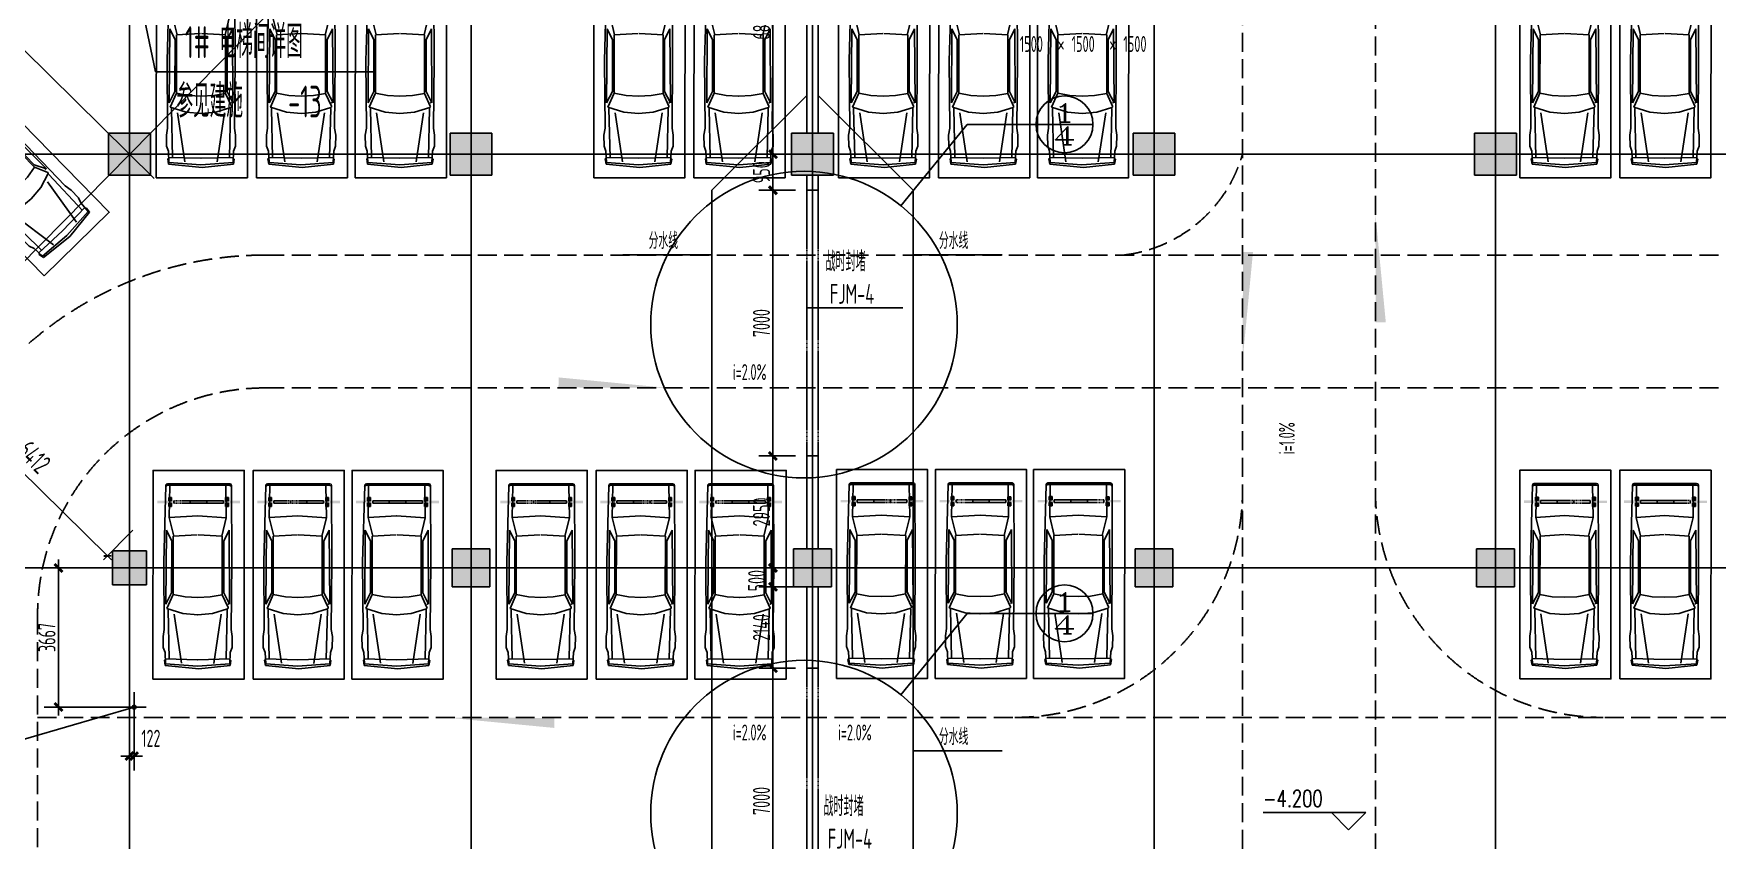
# Model space of a CAD drawing. Extents: x 1596194 to 1987057, y -212608 to 63160.
# Drawn here: x 1667505 to 1711875, y -467 to 20786 of the extents above; entities that cross this region are included whole.
import ezdxf
from ezdxf.enums import TextEntityAlignment as Align

# ---------------------------------------------------------------- set-up
doc = ezdxf.new("R2010")
doc.units = 0
doc.header["$LTSCALE"] = 100
doc.header["$MEASUREMENT"] = 0
doc.linetypes.add('DASH', pattern=[0.35, 0.25, -0.1])
doc.linetypes.add('DASH_200', pattern=[0.7, 0.5, -0.2])
doc.layers.get('0').update_dxf_attribs({"linetype": 'CONTINUOUS'})
doc.layers.get('DEFPOINTS').update_dxf_attribs({"linetype": 'CONTINUOUS'})
for name, color, linetype in [('_走道示意', 8, 'CONTINUOUS'), ('CAR', 8, 'CONTINUOUS'), ('COLUMN', 1, 'CONTINUOUS'), ('DCHJ', 1, 'CONTINUOUS'), ('DOTE', 251, 'CONTINUOUS'), ('PUB_DIM', 3, 'CONTINUOUS'), ('PUB_TEXT', 30, 'CONTINUOUS'), ('SOLID_HATCH', 40, 'CONTINUOUS'), ('WALL', 2, 'CONTINUOUS'), ('WINDOW', 4, 'CONTINUOUS'), ('车位', 8, 'CONTINUOUS')]:
    doc.layers.add(name, color=color, linetype=linetype)
doc.styles.add('_TCH_DIM', font='SIMPLEX', dxfattribs={"bigfont": 'GBCBIG'})
doc.styles.add('_TCH_LABEL', font='COMPLEX', dxfattribs={"bigfont": 'GBCBIG'})
doc.styles.add('DIM', font='', dxfattribs={"width": 0.75})
doc.styles.add('DIM_FONT', font='SYSZ.shx', dxfattribs={"width": 0.7, "bigfont": 'SYFS.shx'})
doc.styles.get("Standard").update_dxf_attribs({"font": 'SimSun.ttf', "width": 0.8})
doc.styles.add('STYLE5', font='SIMHEI.TTF')
doc.styles.get('DIM').set_extended_font_data('FangSong_GB2312')
doc.dimstyles.new('DIMN150', dxfattribs={"dimscale": 1.5, "dimtxt": 300, "dimasz": 1, "dimexe": 250, "dimexo": 300, "dimgap": 30, "dimtad": 1, "dimdec": 0, "dimzin": 0, "dimdsep": 46, "dimtxsty": 'DIM_FONT', "dimblk": 'ARCHTICK', "dimcen": 0.09, "dimclrt": 7, "dimazin": 2, "dimtfac": 1, "dimtdec": 0, "dimtix": 1, "dimtmove": 2, "dimatfit": 3, "dimldrblk": 'DOT', "dimfxl": 0, "dimtolj": 1, "dimtzin": 0, "dimarcsym": 0})
doc.dimstyles.get("Standard").update_dxf_attribs({"dimtxt": 250, "dimasz": 1, "dimexe": 150, "dimexo": 0, "dimgap": 150, "dimtad": 1, "dimdec": 0, "dimzin": 0, "dimdsep": 46, "dimtxsty": 'Standard', "dimblk1": '_DIMX', "dimblk2": '_DIMX', "dimsah": 1, "dimcen": 0.09, "dimadec": 0, "dimazin": 0, "dimtfac": 1, "dimtdec": 0, "dimtix": 1, "dimtmove": 2, "dimatfit": 3, "dimldrblk": '_DIMX', "dimfxl": 0, "dimtolj": 1, "dimtzin": 0, "dimarcsym": 0})
doc.dimstyles.new('STANDARD-arr', dxfattribs={"dimtxt": 3000, "dimasz": 3000, "dimexe": 1200, "dimexo": 0, "dimgap": 1000, "dimtad": 1, "dimdec": 1, "dimlfac": 0.001, "dimdsep": 46, "dimtxsty": 'STYLE5', "dimcen": 2.5, "dimclrd": 256, "dimclre": 256, "dimclrt": 256, "dimadec": 0, "dimazin": 0, "dimtfac": 1, "dimtdec": 1, "dimtmove": 2, "dimatfit": 3, "dimfxl": 0, "dimtolj": 1, "dimtzin": 0, "dimarcsym": 0})

# ---------------------------------------------------------------- blocks, each defined once
blk = doc.blocks.new('_archtick')
blk.add_line((-150, 0), (150, 0))
at = {"const_width": 50}
blk.add_lwpolyline([(-70, -70), (70, 70)], dxfattribs=at)
blk = doc.blocks.new('*D331')
at = {"layer": 'DEFPOINTS', "color": 0}
for p in [(1670030, 3884), (1670152, 3884), (1670152, 1752)]:
    blk.add_point(p, dxfattribs=at)
at = {"layer": 'PUB_DIM', "color": 0, "lineweight": -2}
for p, q in [((1670030, 3434), (1670030, 1377)), ((1670152, 3434), (1670152, 1377)), ((1670030, 1752), (1670152, 1752))]:
    blk.add_line(p, q, dxfattribs=at)
at = {"layer": 'PUB_DIM', "color": 0, "lineweight": -2, "xscale": 1.5, "yscale": 1.5, "zscale": 1.5, "rotation": 180}
blk.add_blockref('_archtick', (1670030, 1752), dxfattribs=at)
at = {"layer": 'PUB_DIM', "color": 0, "lineweight": -2, "xscale": 1.5, "yscale": 1.5, "zscale": 1.5}
blk.add_blockref('_archtick', (1670152, 1752), dxfattribs=at)
at = {"layer": 'PUB_DIM', "color": 7, "insert": (1670595, 2221), "char_height": 450, "attachment_point": 5, "style": 'DIM_FONT'}
blk.add_mtext('\\A1;122', dxfattribs=at)
blk = doc.blocks.new('_Dot')
at = {"color": 0, "linetype": 'ByBlock', "lineweight": -2}
blk.add_line((-0.5, 0), (-1, 0), dxfattribs=at)
at = {"color": 0, "linetype": 'ByBlock', "const_width": 0.5}
blk.add_lwpolyline([(-0.25, 0, 1), (0.25, 0, 1)], format="xyb", close=True, dxfattribs=at)
blk = doc.blocks.new('*D332')
at = {"layer": 'DEFPOINTS', "color": 0}
for p in [(1668158, 6710), (1670919, 6710), (1670919, 3043)]:
    blk.add_point(p, dxfattribs=at)
at = {"layer": 'PUB_DIM', "color": 0, "lineweight": -2}
for p, q in [((1670469, 6710), (1667783, 6710)), ((1668158, 3043), (1668158, 6710)), ((1670469, 3043), (1667783, 3043))]:
    blk.add_line(p, q, dxfattribs=at)
at = {"layer": 'PUB_DIM', "color": 0, "lineweight": -2, "xscale": 1.5, "yscale": 1.5, "zscale": 1.5}
for p, rotation in [((1668158, 6710), 90), ((1668158, 3043), 270)]:
    blk.add_blockref('_archtick', p, dxfattribs=dict(at, rotation=rotation))
at = {"layer": 'PUB_DIM', "color": 7, "insert": (1667856, 4877), "char_height": 450, "attachment_point": 5, "rotation": 90, "style": 'DIM_FONT'}
blk.add_mtext('\\A1;3667', dxfattribs=at)
blk = doc.blocks.new('*D1108')
at = {"layer": 'DEFPOINTS', "color": 0}
for p in [(1686987, 6710), (1688030, 6710), (1688030, 6210)]:
    blk.add_point(p, dxfattribs=at)
at = {"layer": 'PUB_DIM', "color": 0, "lineweight": -2}
for p, q in [((1687580, 6710), (1686612, 6710)), ((1686987, 6210), (1686987, 6710)), ((1687580, 6210), (1686612, 6210))]:
    blk.add_line(p, q, dxfattribs=at)
at = {"layer": 'PUB_DIM', "color": 0, "lineweight": -2, "xscale": 1.5, "yscale": 1.5, "zscale": 1.5}
for p, rotation in [((1686987, 6710), 90), ((1686987, 6210), 270)]:
    blk.add_blockref('_archtick', p, dxfattribs=dict(at, rotation=rotation))
at = {"layer": 'PUB_DIM', "color": 7, "insert": (1686557, 6374), "char_height": 450, "attachment_point": 5, "rotation": 90, "style": 'DIM_FONT'}
blk.add_mtext('\\A1;500', dxfattribs=at)
blk = doc.blocks.new('*D1109')
at = {"layer": 'DEFPOINTS', "color": 0}
for p in [(1686987, 9660), (1688030, 9660), (1688030, 6710)]:
    blk.add_point(p, dxfattribs=at)
at = {"layer": 'PUB_DIM', "color": 0, "lineweight": -2}
for p, q in [((1687580, 9660), (1686612, 9660)), ((1686987, 6710), (1686987, 9660)), ((1687580, 6710), (1686612, 6710))]:
    blk.add_line(p, q, dxfattribs=at)
at = {"layer": 'PUB_DIM', "color": 0, "lineweight": -2, "xscale": 1.5, "yscale": 1.5, "zscale": 1.5}
for p, rotation in [((1686987, 9660), 90), ((1686987, 6710), 270)]:
    blk.add_blockref('_archtick', p, dxfattribs=dict(at, rotation=rotation))
at = {"layer": 'PUB_DIM', "color": 7, "insert": (1686685, 8185), "char_height": 450, "attachment_point": 5, "rotation": 90, "style": 'DIM_FONT'}
blk.add_mtext('\\A1;2950', dxfattribs=at)
blk = doc.blocks.new('*D1110')
at = {"layer": 'DEFPOINTS', "color": 0}
for p in [(1686987, 16660), (1688030, 16660), (1688030, 9660)]:
    blk.add_point(p, dxfattribs=at)
at = {"layer": 'PUB_DIM', "color": 0, "lineweight": -2}
for p, q in [((1687580, 16660), (1686612, 16660)), ((1686987, 9660), (1686987, 16660)), ((1687580, 9660), (1686612, 9660))]:
    blk.add_line(p, q, dxfattribs=at)
at = {"layer": 'PUB_DIM', "color": 0, "lineweight": -2, "xscale": 1.5, "yscale": 1.5, "zscale": 1.5}
for p, rotation in [((1686987, 16660), 90), ((1686987, 9660), 270)]:
    blk.add_blockref('_archtick', p, dxfattribs=dict(at, rotation=rotation))
at = {"layer": 'PUB_DIM', "color": 7, "insert": (1686685, 13160), "char_height": 450, "attachment_point": 5, "rotation": 90, "style": 'DIM_FONT'}
blk.add_mtext('\\A1;7000', dxfattribs=at)
blk = doc.blocks.new('*D1111')
at = {"layer": 'DEFPOINTS', "color": 0}
for p in [(1686987, 17610), (1688030, 17610), (1688030, 16660)]:
    blk.add_point(p, dxfattribs=at)
at = {"layer": 'PUB_DIM', "color": 0, "lineweight": -2}
for p, q in [((1687580, 17610), (1686612, 17610)), ((1686987, 16660), (1686987, 17610)), ((1687580, 16660), (1686612, 16660))]:
    blk.add_line(p, q, dxfattribs=at)
at = {"layer": 'PUB_DIM', "color": 0, "lineweight": -2, "xscale": 1.5, "yscale": 1.5, "zscale": 1.5}
for p, rotation in [((1686987, 17610), 90), ((1686987, 16660), 270)]:
    blk.add_blockref('_archtick', p, dxfattribs=dict(at, rotation=rotation))
at = {"layer": 'PUB_DIM', "color": 7, "insert": (1686685, 17135), "char_height": 450, "attachment_point": 5, "rotation": 90, "style": 'DIM_FONT'}
blk.add_mtext('\\A1;950', dxfattribs=at)
blk = doc.blocks.new('*D1112')
at = {"layer": 'DEFPOINTS', "color": 0}
for p in [(1686987, 24410), (1688030, 24410), (1688030, 17610)]:
    blk.add_point(p, dxfattribs=at)
at = {"layer": 'PUB_DIM', "color": 0, "lineweight": -2}
for p, q in [((1687580, 24410), (1686612, 24410)), ((1686987, 17610), (1686987, 24410)), ((1687580, 17610), (1686612, 17610))]:
    blk.add_line(p, q, dxfattribs=at)
at = {"layer": 'PUB_DIM', "color": 0, "lineweight": -2, "xscale": 1.5, "yscale": 1.5, "zscale": 1.5}
for p, rotation in [((1686987, 24410), 90), ((1686987, 17610), 270)]:
    blk.add_blockref('_archtick', p, dxfattribs=dict(at, rotation=rotation))
at = {"layer": 'PUB_DIM', "color": 7, "insert": (1686685, 21010), "char_height": 450, "attachment_point": 5, "rotation": 90, "style": 'DIM_FONT'}
blk.add_mtext('\\A1;6800', dxfattribs=at)
blk = doc.blocks.new('*D1119')
at = {"layer": 'DEFPOINTS', "color": 0}
for p in [(1686987, 6210), (1688030, 6210), (1688030, 4070)]:
    blk.add_point(p, dxfattribs=at)
at = {"layer": 'PUB_DIM', "color": 0, "lineweight": -2}
for p, q in [((1687580, 6210), (1686612, 6210)), ((1686987, 4070), (1686987, 6210)), ((1687580, 4070), (1686612, 4070))]:
    blk.add_line(p, q, dxfattribs=at)
at = {"layer": 'PUB_DIM', "color": 0, "lineweight": -2, "xscale": 1.5, "yscale": 1.5, "zscale": 1.5}
for p, rotation in [((1686987, 6210), 90), ((1686987, 4070), 270)]:
    blk.add_blockref('_archtick', p, dxfattribs=dict(at, rotation=rotation))
at = {"layer": 'PUB_DIM', "color": 7, "insert": (1686685, 5140), "char_height": 450, "attachment_point": 5, "rotation": 90, "style": 'DIM_FONT'}
blk.add_mtext('\\A1;2140', dxfattribs=at)
blk = doc.blocks.new('*D1120')
at = {"layer": 'DEFPOINTS', "color": 0}
for p in [(1686987, 4070), (1688030, 4070), (1688030, -2930)]:
    blk.add_point(p, dxfattribs=at)
at = {"layer": 'PUB_DIM', "color": 0, "lineweight": -2}
for p, q in [((1687580, 4070), (1686612, 4070)), ((1686987, -2930), (1686987, 4070)), ((1687580, -2930), (1686612, -2930))]:
    blk.add_line(p, q, dxfattribs=at)
at = {"layer": 'PUB_DIM', "color": 0, "lineweight": -2, "xscale": 1.5, "yscale": 1.5, "zscale": 1.5}
for p, rotation in [((1686987, 4070), 90), ((1686987, -2930), 270)]:
    blk.add_blockref('_archtick', p, dxfattribs=dict(at, rotation=rotation))
at = {"layer": 'PUB_DIM', "color": 7, "insert": (1686685, 570), "char_height": 450, "attachment_point": 5, "rotation": 90, "style": 'DIM_FONT'}
blk.add_mtext('\\A1;7000', dxfattribs=at)
blk = doc.blocks.new('车位')
at = {"layer": '车位'}
h = blk.add_hatch(color=256, dxfattribs=at)
h.paths.add_polyline_path([(1854, -801), (2291, -801), (2291, -867), (1854, -867)])
h.paths.add_polyline_path([(981, -801), (1418, -801), (1418, -866), (981, -866)])
h.paths.add_polyline_path([(108, -800), (545, -800), (545, -866), (108, -866)])
h = blk.add_hatch(color=256, dxfattribs=at)
h.paths.add_polyline_path([(411, -866), (487, -866), (487, -953), (411, -953)])
edge = h.paths.add_edge_path(flags=16)
edge.add_ellipse((449, -909), major_axis=(10.2, 10.2), ratio=1, start_angle=-45.0335, end_angle=314.9665, ccw=False)
edge = h.paths.add_edge_path(flags=16)
edge.add_ellipse((449, -757), major_axis=(10.2, 10.2), ratio=1, start_angle=-45.0335, end_angle=314.9665, ccw=False)
h.paths.add_polyline_path([(411, -800), (487, -800), (487, -713), (411, -713)])
h = blk.add_hatch(color=256, dxfattribs=at)
h.paths.add_polyline_path([(1988, -867), (1912, -867), (1912, -954), (1988, -954)])
h.paths.add_polyline_path([(1988, -801), (1912, -801), (1912, -714), (1988, -714)])
edge = h.paths.add_edge_path(flags=16)
edge.add_ellipse((1950, -757), major_axis=(10.2, 10.2), ratio=1, start_angle=-45.0335, end_angle=314.9665, ccw=False)
edge = h.paths.add_edge_path(flags=16)
edge.add_ellipse((1950, -910), major_axis=(10.2, 10.2), ratio=1, start_angle=-45.0335, end_angle=314.9665, ccw=False)
at = {"layer": 'DCHJ', "color": 251}
for p, q in [((487, -713), (411, -713)), ((411, -713), (411, -800)), ((411, -800), (487, -800)), ((411, -866), (487, -866)), ((411, -953), (411, -866)), ((487, -800), (487, -713)), ((981, -801), (981, -866)), ((1418, -801), (1418, -866)), ((1854, -801), (1854, -867)), ((1912, -801), (1912, -714)), ((1912, -714), (1988, -714)), ((1988, -801), (1912, -801)), ((1988, -867), (1912, -867)), ((1912, -867), (1912, -954)), ((1988, -714), (1988, -801))]:
    blk.add_line(p, q, dxfattribs=at)
for centre in [(449, -757), (1950, -757), (449, -909)]:
    blk.add_circle(centre, 14.4, dxfattribs=at)
at = {"layer": '车位'}
for p, q in [((487, -866), (487, -953)), ((545, -800), (545, -866)), ((1988, -954), (1988, -867)), ((487, -953), (411, -953)), ((1912, -954), (1988, -954))]:
    blk.add_line(p, q, dxfattribs=at)
at = {"layer": '车位', "linetype": 'DASH'}
for p, q in [((1854, -801), (545, -800)), ((1854, -867), (545, -866))]:
    blk.add_line(p, q, dxfattribs=at)
at = {"layer": '车位'}
blk.add_lwpolyline([(-3, -5500), (0, 0), (2400, -1), (2397, -5501)], close=True, dxfattribs=at)
blk.add_circle((1950, -910), 14.4, dxfattribs=at)
blk = doc.blocks.new('CAR8')
for p, q in [((-376, 1236), (-474, 253)), ((-331, 1226), (-393, 293)), ((-376, 1236), (-226, 1262)), ((-331, 1226), (4, 1244)), ((-226, 1262), (-206, 1237)), ((-184, 1235), (-206, 289)), ((-188, 1124), (1252, 1155)), ((4, 1244), (151, 1298)), ((151, 1298), (470, 1303)), ((470, 1303), (678, 1271)), ((678, 1271), (2652, 1285)), ((1292, 1188), (1141, 719)), ((1292, 1188), (1697, 1006)), ((1420, 1224), (3582, 1207)), ((1420, 1224), (1749, 1051)), ((1697, 1006), (1630, 652)), ((1697, 1006), (3406, 1006)), ((1749, 1051), (3263, 1051)), ((2652, 1285), (4896, 1226)), ((3263, 1051), (3582, 1207)), ((3406, 1006), (3449, 302)), ((3407, 991), (3951, 1125)), ((3951, 1125), (4003, 287)), ((3951, 1125), (4893, 1110)), ((4898, 1177), (4898, -649)), ((4945, 1176), (4945, -649)), ((-313, 762), (1127, 977)), ((1141, 719), (1108, 289)), ((1630, 652), (1617, 289)), ((-474, 253), (-376, -659)), ((-393, 293), (-331, -649)), ((-184, -658), (-206, 288)), ((1141, -141), (1108, 288)), ((1630, -75), (1617, 288)), ((3406, -429), (3449, 275)), ((3951, -548), (4003, 290)), ((-313, -185), (1127, -400)), ((1283, -584), (1141, -141)), ((1317, -599), (1697, -429)), ((1420, -647), (1749, -474)), ((1697, -429), (1630, -75)), ((1697, -429), (3406, -429)), ((1749, -474), (3263, -474)), ((3263, -474), (3582, -630)), ((3407, -414), (3951, -548)), ((-376, -659), (-226, -685)), ((-331, -649), (4, -667)), ((-226, -685), (-206, -660)), ((-188, -547), (1252, -578)), ((4, -667), (151, -721)), ((151, -721), (470, -726)), ((470, -726), (678, -694)), ((678, -694), (2652, -708)), ((1420, -647), (3582, -630)), ((2652, -708), (4895, -699)), ((3951, -548), (4893, -533))]:
    blk.add_line(p, q)
for centre, radius, start, end in [((1307, 1154), 25, 65.7961, 162.2571), ((4848, 1177), 50, 0, 88.5082), ((4895, 1176), 50, 0, 88.5082), ((-193, 289), 12.5, 178.7004, 181.2996), ((1121, 289), 12.5, 175.5855, 184.4145), ((1629, 289), 12.5, 177.991, 182.009), ((1307, -577), 25, 197.7429, 294.2039), ((1435, -611), 12.5, 116.9382, 269.53), ((4848, -649), 50, 270.2142, 0), ((4895, -649), 50, 270.2142, 0)]:
    blk.add_arc(centre, radius, start, end)
at = {"linetype": 'Continuous', "style": 'DIM', "flags": 9}
for tag in ['XSIZE', 'YSIZE']:
    blk.add_attdef(tag, (-393, 293), '', height=0.5, dxfattribs=at)
blk = doc.blocks.new('车位-car')
at = {"layer": 'CAR', "xscale": 0.9000000003718892, "yscale": 0.9000000000232831, "zscale": 0.9, "rotation": 89.96654327695857}
blk.add_blockref('CAR8', (1434, -4802), dxfattribs=at)
at = {"layer": '车位'}
blk.add_blockref('车位', (0, 0), dxfattribs=at)
blk = doc.blocks.new('_DIMX')
blk.add_line((-150, 0), (150, 0))
at = {"const_width": 50}
blk.add_lwpolyline([(-70, -70), (70, 70)], dxfattribs=at)
blk = doc.blocks.new('*D27')
at = {"layer": 'DEFPOINTS', "color": 0}
for p in [(1665550, 12206), (1664879, 11524), (1670120, 7708)]:
    blk.add_point(p, dxfattribs=at)
at = {"layer": 'PUB_DIM', "lineweight": -2}
for p, q in [((1665550, 12206), (1664774, 11417)), ((1669449, 7027), (1664879, 11523)), ((1670120, 7708), (1669344, 6920))]:
    blk.add_line(p, q, dxfattribs=at)
for p, rotation in [((1664879, 11524), 135.4630943440907), ((1669450, 7027), 315.4630943440907)]:
    blk.add_blockref('_DIMX', p, dxfattribs=dict(at, rotation=rotation))
at = {"layer": 'PUB_DIM', "color": 4, "insert": (1667515, 9632), "char_height": 525, "attachment_point": 5, "rotation": 315.4631, "style": 'DIM_FONT'}
blk.add_mtext('\\A1;6412', dxfattribs=at)
blk = doc.blocks.new('_fzh')
for p, q in [((-0.5, 0.5), (-0.5, -0.5)), ((0.5, 0.5), (-0.5, 0.5)), ((0.5, -0.5), (0.5, 0.5)), ((-0.5, -0.5), (0.5, -0.5))]:
    blk.add_line(p, q)
at = {"layer": 'SOLID_HATCH'}
blk.add_solid([(0.5, 0.5), (0.5, -0.5), (-0.5, 0.5), (-0.5, -0.5)], dxfattribs=at)
blk = doc.blocks.new('A$C2D8B7957')
at = {"linetype": 'Continuous'}
h = blk.add_hatch(color=256, dxfattribs=at)
h.paths.add_polyline_path([(2869, 0), (1150, 165), (1412, 269), (2870, 263)])
h.paths.add_polyline_path([(1412, 269), (1150, 165), (0, 275)])
blk = doc.blocks.new('*D25')
at = {"layer": 'DEFPOINTS', "color": 0}
for p in [(1670152, 3043), (1641057, -5417)]:
    blk.add_point(p, dxfattribs=at)
at = {"layer": 'PUB_DIM', "lineweight": -2}
for p, q in [((1670152, 3043), (1660738, 305)), ((1643938, -4580), (1656389, -959))]:
    blk.add_line(p, q, dxfattribs=at)
at = {"layer": 'PUB_DIM'}
blk.add_solid([(1643798, -4099), (1644077, -5060), (1641057, -5417)], dxfattribs=at)
at = {"layer": 'PUB_DIM', "insert": (1658563, -327), "char_height": 600, "attachment_point": 5, "rotation": 16.2132, "style": 'STYLE5'}
blk.add_mtext('\\A1;R30.3M', dxfattribs=at)

msp = doc.modelspace()

# ---------------------------------------------------------------- hatches: boundary and pattern name
at = {"layer": 'PUB_DIM'}
h = msp.add_hatch(color=256, dxfattribs=at)
edge = h.paths.add_edge_path()
edge.add_arc((1670151.838, 3042.956), 50, 0, 360)

# ---------------------------------------------------------------- linework, layer by layer
at = {"layer": '_走道示意', "linetype": 'DASH_200', "ltscale": 10}
for p, q in [((1699363.871, 31310.131), (1699363.871, -16547.176)), ((1702863.871, 29113.134), (1702863.871, -12400.933)), ((1673607.308, 14952.464), (1737109.836, 14952.464)), ((1673607.308, 11452.464), (1740609.836, 11452.464)), ((1667607.308, 5452.464), (1667607.308, -12400.933)), ((1667607.308, 2770.904), (1765711.561, 2770.904))]:
    msp.add_line(p, q, dxfattribs=at)
for centre, radius, start, end in [((1695806.886, 18624.229), 3695.114, 276.4444115, 344.2845223), ((1673607.308, 5452.464), 9500, 90, 180), ((1673607.308, 5452.464), 6000, 90, 180), ((1693363.871, 8770.904), 6000, 270, 0), ((1708863.871, 8770.904), 6000, 180, 270)]:
    msp.add_arc(centre, radius, start, end, dxfattribs=at)
at = {"layer": 'DOTE'}
for p, q in [((1670030.206, 55662.2), (1670030.206, -36126.938)), ((1679030.206, 50334.236), (1679030.206, -36126.938)), ((1688030.206, 50334.236), (1688030.206, -36126.938)), ((1697030.206, 50334.236), (1697030.206, -36126.938)), ((1706030.206, 50334.236), (1706030.206, -36126.938)), ((1691261.124, 39155.581), (1662233.345, 9697.761)), ((1655157.657, 32265.563), (1670680.106, 16969.719)), ((1799629.617, 17610.131), (1638383.856, 17610.131)), ((1799629.617, 6710.131), (1638383.856, 6710.131))]:
    msp.add_line(p, q, dxfattribs=at)
at = {"layer": 'PUB_DIM'}
for p, q in [((1690357.707, 16253.071), (1692104.676, 18396.678)), ((1692104.676, 18396.678), (1693921.403, 18396.678)), ((1695421.403, 18396.678), (1693921.403, 18396.678)), ((1690357.707, 3369.598), (1692104.676, 5513.205)), ((1692104.676, 5513.205), (1693921.403, 5513.205)), ((1695421.403, 5513.205), (1693921.403, 5513.205)), ((1702608.989, 262.362), (1699908.989, 262.362)), ((1702158.989, -187.638), (1701708.989, 262.362)), ((1702158.989, -187.638), (1702608.989, 262.362))]:
    msp.add_line(p, q, dxfattribs=at)
for points in [[(1700949.414, 6710.131, 0, 0, 0), (1700949.414, 13584.132, 120, 0, 0), (1700949.414, 14034.132, 0, 0, 0)], [(1687482.356, 11449.802, 0, 0, 0), (1686219.009, 11449.802, 120, 0, 0), (1685769.009, 11449.802, 0, 0, 0)], [(1687482.356, 1954.747, 0, 0, 0), (1686219.009, 1954.747, 120, 0, 0), (1685769.009, 1954.747, 0, 0, 0)], [(1688540.386, 1954.747, 0, 0, 0), (1689803.733, 1954.747, 120, 0, 0), (1690253.733, 1954.747, 0, 0, 0)]]:
    msp.add_lwpolyline(points, format="xyseb", dxfattribs=at)
for centre, radius in [((1694671.403, 18396.678), 750), ((1687805.896, 13121.888), 4039.313), ((1694671.403, 5513.205), 750), ((1687805.896, 238.415), 4039.313), ((1670151.838, 3042.956), 50)]:
    msp.add_circle(centre, radius, dxfattribs=at)
at = {"layer": 'PUB_TEXT'}
for p, q in [((1670714.27, 19779.201), (1670030.206, 23070.046)), ((1676481.182, 19779.201), (1670714.27, 19779.201)), ((1683030.104, 14957.855), (1685380.206, 14957.855)), ((1690680.364, 14957.87), (1693030.466, 14957.87)), ((1687880.206, 13558.808), (1690411.101, 13558.808)), ((1690680.311, 1888.17), (1693030.412, 1888.17))]:
    msp.add_line(p, q, dxfattribs=at)
at = {"layer": 'WALL'}
for p, q in [((1687880.206, 23910.131), (1687880.206, 18160.131)), ((1688180.206, 23910.131), (1688180.206, 18160.131)), ((1687880.206, 17060.131), (1687880.206, 16660.131)), ((1688180.206, 17060.131), (1688180.206, 16660.131)), ((1688180.206, 16660.131), (1687880.206, 16660.131)), ((1687880.206, 9660.131), (1687880.206, 7210.131)), ((1688180.206, 9660.131), (1687880.206, 9660.131)), ((1688180.206, 9660.131), (1688180.206, 7210.131)), ((1687880.206, 4070.131), (1687880.206, 6210.131)), ((1688180.206, 4070.131), (1688180.206, 6210.131)), ((1688180.206, 4070.131), (1687880.206, 4070.131))]:
    msp.add_line(p, q, dxfattribs=at)
at = {"layer": 'WINDOW', "linetype": 'DASH'}
for p, q in [((1687880.206, 16660.131), (1687880.206, 9660.131)), ((1688180.206, 16660.131), (1688180.206, 9660.131)), ((1687880.206, 4070.131), (1687880.206, -2929.869)), ((1688180.206, 4070.131), (1688180.206, -2929.869))]:
    msp.add_line(p, q, dxfattribs=at)
at = {"layer": 'WINDOW'}
for points in [[(1687780.206, -26139.869), (1685380.206, -23739.869), (1685380.206, 16660.131), (1687880.206, 19160.132)], [(1688280.206, -26114.911), (1690680.206, -23714.81), (1690680.371, 16660.131), (1688180.206, 19160.296)]]:
    msp.add_lwpolyline(points, dxfattribs=at)

# ---------------------------------------------------------------- block references
at = {"layer": '_走道示意', "linetype": 'DASH_200', "ltscale": 10, "xscale": -1, "rotation": 90}
msp.add_blockref('A$C2D8B7957', (1703138.341, 16050.172), dxfattribs=at)
at = {"layer": '_走道示意', "linetype": 'DASH_200', "ltscale": 10}
for p, rotation in [((1699638.288, 12163.516), 90), ((1684205.797, 11728.878), 180)]:
    msp.add_blockref('A$C2D8B7957', p, dxfattribs=dict(at, rotation=rotation))
msp.add_blockref('A$C2D8B7957', (1678354.741, 2494.546), dxfattribs=at)
at = {"layer": 'COLUMN', "xscale": 1100, "yscale": 1100, "zscale": 1100, "rotation": 270}
msp.add_blockref('_fzh', (1670030.206, 17610.131), dxfattribs=at)
at = {"layer": 'COLUMN'}
for p, xscale, yscale, zscale in [((1679030.206, 17610.131), 1100, 1100, 1100), ((1688030.206, 17610.131), 1100, 1100, 1100), ((1697030.206, 17610.131), 1100, 1100, 1100), ((1706030.206, 17610.131), 1100, 1100, 1100), ((1670030.206, 6710.131), 900, 900, 900), ((1679030.206, 6710.131), 1000, 1000, 1000), ((1688030.206, 6710.131), 1000, 1000, 1000), ((1697030.206, 6710.131), 1000, 1000, 1000), ((1706030.206, 6710.131), 1000, 1000, 1000)]:
    msp.add_blockref('_fzh', p, dxfattribs=dict(at, xscale=xscale, yscale=yscale, zscale=zscale))
at = {"layer": '车位'}
for p in [(1670740.301, 22488.882), (1673377.397, 22488.882), (1675983.312, 22488.882), (1682271.545, 22488.882), (1684908.641, 22488.882), (1688718.939, 22488.882), (1691356.035, 22488.882), (1693961.95, 22488.882), (1706672.301, 22488.882), (1709309.397, 22488.882), (1670652.479, 9279.96), (1673289.575, 9279.96), (1675895.491, 9279.96), (1679692.972, 9280.189), (1682330.068, 9280.189), (1684935.983, 9280.189), (1688663.933, 9300.921), (1691269.848, 9300.921), (1693857.088, 9300.921), (1706672.301, 9286.369), (1709309.397, 9286.369)]:
    msp.add_blockref('车位-car', p, dxfattribs=at)
at = {"layer": '车位', "rotation": 44.43085090770499}
msp.add_blockref('车位-car', (1663932.664, 18331.546), dxfattribs=at)

# ---------------------------------------------------------------- texts
at = {"layer": 'PUB_TEXT'}
for s, height, style, width, p in [('1#', 840, 'DIM_FONT', 0.65625, (1671489.043, 20140.684)), ('电梯间详图', 868.1102, 'DIM_FONT', 0.7, (1672407.793, 20140.684)), ('1500', 420, 'DIM_FONT', 0.65625, (1693492.522, 20304.072)), ('×', 434.055, 'DIM_FONT', 0.7, (1694490.022, 20304.072)), ('1500', 420, 'DIM_FONT', 0.65625, (1694857.522, 20304.072)), ('×', 434.055, 'DIM_FONT', 0.7, (1695855.022, 20304.072)), ('1500', 420, 'DIM_FONT', 0.65625, (1696222.522, 20304.072)), ('参见建施', 868.1102, 'DIM_FONT', 0.7, (1671269.538, 18576.456)), ('-13', 840, 'DIM_FONT', 0.65625, (1674209.538, 18576.456)), ('分水线', 434.0551, 'DIM_FONT', 0.7, (1683711.702, 15112.869)), ('分水线', 434.0551, 'DIM_FONT', 0.7, (1691361.962, 15112.885)), ('战时封堵', 525, 'DIM_FONT', 0.7, (1688374.064, 14522.985)), ('FJM-4', 525, 'DIM_FONT', 0.7, (1688486.143, 13667.717)), ('i=2.0%', 420, 'DIM_FONT', 0.65625, (1685930.057, 11659.802)), ('i=2.0%', 420, 'DIM_FONT', 0.65625, (1685930.057, 2164.747)), ('i=2.0%', 420, 'DIM_FONT', 0.65625, (1688701.435, 2164.747)), ('分水线', 434.0551, 'DIM_FONT', 0.7, (1691361.909, 2043.184)), ('战时封堵', 525, 'DIM_FONT', 0.7, (1688317.283, 168.304)), ('-4.200', 446.25, '_TCH_DIM', 0.705882, (1699908.989, 412.362)), ('FJM-4', 525, 'DIM_FONT', 0.7, (1688429.362, -686.964))]:
    msp.add_text(s, height=height, dxfattribs=dict(at, style=style, width=width)).set_placement(p)
at = {"layer": 'PUB_TEXT', "style": '_TCH_LABEL'}
for s, width, p, p2 in [('1', 2.916667, (1694369.534, 18457.052), (1694973.272, 18457.052)), ('4', 1.640625, (1694369.534, 17853.313), (1694973.272, 17853.313)), ('1', 2.916667, (1694369.534, 5573.579), (1694973.272, 5573.579)), ('4', 1.640625, (1694369.534, 4969.841), (1694973.272, 4969.841))]:
    msp.add_text(s, height=482.991, dxfattribs=dict(at, width=width)).set_placement(p, p2, align=Align.FIT)
at = {"layer": 'PUB_TEXT', "style": 'DIM_FONT', "width": 0.65625}
msp.add_text('i=1.0%', height=420, rotation=90, dxfattribs=at).set_placement((1700739.414, 9702.757))

# ---------------------------------------------------------------- dimensions: what is measured, and where the dimension line sits
at = {"layer": 'PUB_DIM'}
for p1, p2, distance, picture, middle in [((1688030.206, 17610.131), (1688030.206, 24410.131), 1042.869, '*D1112', (1686685.194, 21010.131)), ((1688030.206, 16660.131), (1688030.206, 17610.131), 1042.869, '*D1111', (1686685.194, 17135.131)), ((1688030.206, 9660.131), (1688030.206, 16660.131), 1042.869, '*D1110', (1686685.194, 13160.131)), ((1688030.206, 6710.131), (1688030.206, 9660.131), 1042.869, '*D1109', (1686685.194, 8185.131)), ((1670919.129, 3042.956), (1670919.129, 6710.131), 2761.223, '*D332', (1667855.763, 4876.543)), ((1688030.206, 4070.131), (1688030.206, 6210.131), 1042.869, '*D1119', (1686685.194, 5140.131)), ((1688030.206, -2929.869), (1688030.206, 4070.131), 1042.869, '*D1120', (1686685.194, 570.131))]:
    dim = msp.add_aligned_dim(p1=p1, p2=p2, distance=distance, dimstyle='DIMN150', dxfattribs=at)
    dim.commit()
    dim.dimension.update_dxf_attribs({"geometry": picture, "text_midpoint": middle})
dim = msp.add_aligned_dim(p1=(1670120.307, 7708.234), p2=(1665549.507, 12205.737), distance=956.377, dimstyle='Standard', override={"dimtxt": 525, "dimgap": 200, "dimzin": 8, "dimtxsty": 'DIM_FONT', "dimblk": '_DIMX', "dimblk1": '_DIMX', "dimblk2": '_DIMX', "dimsah": 0, "dimcen": 200, "dimclrd": 256, "dimclre": 256, "dimclrt": 4, "dimtix": 0}, dxfattribs=at)
dim.commit()
dim.dimension.update_dxf_attribs({"geometry": '*D27', "text_midpoint": (1667514.819, 9631.68)})
for base, p1, p2, angle, picture, middle in [((1686987.337, 6710.131), (1688030.206, 6210.131), (1688030.206, 6710.131), 90, '*D1108', (1686557.337, 6374.058)), ((1670151.838, 1752.44), (1670030.206, 3883.777), (1670151.838, 3883.777), 0, '*D331', (1670595.495, 2220.536))]:
    dim = msp.add_linear_dim(base=base, p1=p1, p2=p2, angle=angle, dimstyle='DIMN150', dxfattribs=at)
    dim.commit()
    dim.dimension.update_dxf_attribs({"geometry": picture, "text_midpoint": middle, "dimtype": 129})
dim = msp.add_radius_dim(center=(1670151.838, 3042.956), mpoint=(1641056.895, -5417.203), dimstyle='STANDARD-arr', override={"dimtxt": 600, "dimpost": 'M'}, dxfattribs=at)
dim.commit()
dim.dimension.update_dxf_attribs({"geometry": '*D25', "text_midpoint": (1658563.161, -326.773), "dimtype": 132})

doc.saveas('drawing.dxf')
